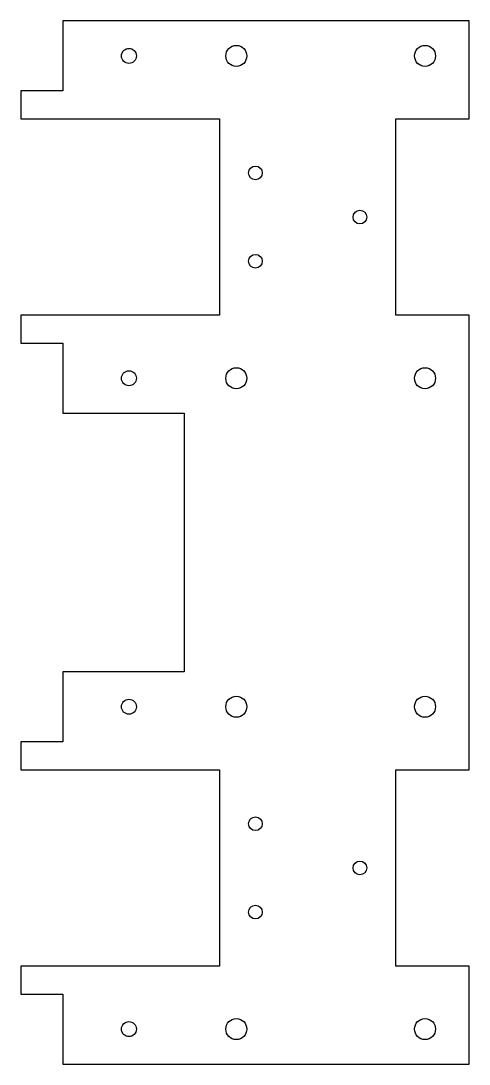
# Model space of a CAD drawing. Header units: millimetres. Extents: x -102 to 0, y -236 to 0.
import ezdxf

# ---------------------------------------------------------------- set-up
doc = ezdxf.new("R2010")
doc.units = ezdxf.units.MM

msp = doc.modelspace()

# ---------------------------------------------------------------- linework, layer by layer
msp.add_lwpolyline([(-92.1, -15.875), (-101.6, -15.875), (-101.6, -22.225), (-56.6, -22.225), (-56.6, -66.675), (-101.6, -66.675), (-101.6, -73.025), (-92.1, -73.025), (-92.1, -88.9), (-64.564, -88.9), (-64.564, -147.438), (-92.1, -147.438), (-92.1, -163.313), (-101.6, -163.313), (-101.6, -169.663), (-56.6, -169.663), (-56.6, -214.113), (-101.6, -214.113), (-101.6, -220.463), (-92.1, -220.463), (-92.1, -236.338), (0, -236.338), (0, -214.113), (-16.6, -214.113), (-16.6, -169.663), (0, -169.663), (0, -66.675), (-16.6, -66.675), (-16.6, -22.225), (0, -22.225), (0, 0), (-92.1, 0)], close=True)
for centre, radius in [((-77.1, -7.938), 1.7), ((-52.772, -7.938), 2.381), ((-10, -7.938), 2.381), ((-48.449, -34.45), 1.549), ((-24.751, -44.45), 1.549), ((-48.449, -54.45), 1.549), ((-77.1, -80.962), 1.7), ((-52.772, -80.962), 2.381), ((-10, -80.962), 2.381), ((-52.772, -155.376), 2.381), ((-10, -155.376), 2.381), ((-77.1, -155.376), 1.7), ((-48.449, -181.888), 1.549), ((-24.751, -191.888), 1.549), ((-48.449, -201.888), 1.549), ((-77.1, -228.4), 1.7), ((-52.772, -228.4), 2.381), ((-10, -228.4), 2.381)]:
    msp.add_circle(centre, radius)

doc.saveas('drawing.dxf')
